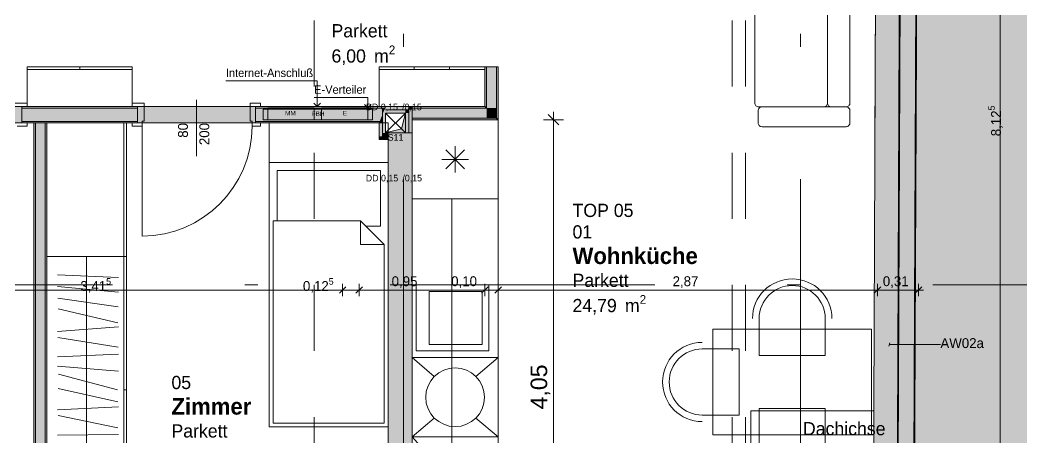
# Model space of a CAD drawing. Header units: metres. Extents: x -4 to 206, y -18 to 45.
# Drawn here: x 45.4 to 52.97, y -8.16 to -5 of the extents above; entities that cross this region are included whole.
import ezdxf

# ---------------------------------------------------------------- set-up
doc = ezdxf.new("R2010")
doc.units = ezdxf.units.M
doc.header["$MEASUREMENT"] = 0
for name, pattern in [('Achse', [0.004, 0.002, -0.001, 0, -0.001]), ('Grenzlinie', [0.008, 0.003, -0.005]), ('Punkt 1_1', [0.075, 0.025, -0.05]), ('Schnittlinie', [0.006, 0.003, -0.0015, 0, -0.0015]), ('Untersicht', [0.001, 0.0005, -0.0005])]:
    doc.linetypes.add(name, pattern=pattern)
for name, color, linetype in [('2._1.DG PP STG2_5_000 Achsraster', 7, 'Continuous'), ('2._1.DG PP STG2_5_110 Wand Aussen', 7, 'Continuous'), ('2._1.DG PP STG2_5_120 Wand Innen tragend', 7, 'Continuous'), ('2._1.DG PP STG2_5_130 Wand Innen', 7, 'Continuous'), ('2._1.DG PP STG2_5_170 Schachtwände', 7, 'Continuous'), ('2._1.DG PP STG2_5_210 Decke', 7, 'Continuous'), ('2._1.DG PP STG2_5_220 Bodenaufbau', 7, 'Continuous'), ('2._1.DG PP STG2_5_270 Deckendurchbruchsymbol', 7, 'Continuous'), ('2._1.DG PP STG2_5_310 Dachkonstruktion massiv', 7, 'Continuous'), ('2._1.DG PP STG2_5_510 Möblierung', 7, 'Continuous'), ('2._1.DG PP STG2_5_530 Küche', 7, 'Continuous'), ('2._1.DG PP STG2_5_620 Haustechnik Installation', 7, 'Continuous'), ('2._1.DG PP STG2_5_630 Elektrische Installation', 7, 'Continuous'), ('2._1.DG PP STG2_5_725 Nachbarbebauung', 7, 'Continuous'), ('2._1.DG PP STG2_5_810 Raum', 7, 'Continuous'), ('2._1.DG PP STG2_5_815 Raumbegrenzung', 7, 'Continuous'), ('2._1.DG PP STG2_5_851 Marker Schnitt', 7, 'Continuous'), ('2._1.DG PP STG2_5_870 Dokumentation allgemein', 7, 'Continuous'), ('2._1.DG PP STG2_5_915 Allgemein Beschriftung.x', 7, 'Continuous'), ('2._1.DG PP STG2_5_945 Einreichplan Beschriftung', 7, 'Continuous'), ('2._1.DG PP STG2_5_950 Polierplan Bemaßung', 7, 'Continuous'), ('2._1.DG PP STG2_5_950-1 Polierplan Bemaßung Küche', 7, 'Continuous'), ('2._1.DG PP STG2_5_Neubau_840 Baulinien', 7, 'Continuous')]:
    doc.layers.add(name, color=color, linetype=linetype)
doc.styles.add('ERSTELLTER_STIL_1', font='arial.ttf')
doc.styles.add('ERSTELLTER_STIL_2', font='')
doc.styles.add('ERSTELLTER_STIL_6', font='')
doc.styles.get('ERSTELLTER_STIL_2').set_extended_font_data('Eurostile')
doc.styles.get('ERSTELLTER_STIL_6').set_extended_font_data('Eurostile', bold=True)
doc.linetypes.add('Grenze Bundesland', pattern='A,0,[2,415_260415_PP_VA_1_5 2 St1.Shx,S=1.5873e-05,R=0,X=0,Y=0],-0.003,0', length=0.003)

msp = doc.modelspace()

# ---------------------------------------------------------------- hatches: boundary and pattern name
at = {"layer": '2._1.DG PP STG2_5_110 Wand Aussen', "linetype": 'Continuous', "lineweight": 13, "true_color": 0xff6400}
msp.add_hatch(color=30, dxfattribs=at).paths.add_polyline_path([(52.1461, -11.0837), (52.188, -1.3048), (52.0673, -1.4519), (52.0261, -11.0832)])
at = {"layer": '2._1.DG PP STG2_5_110 Wand Aussen', "linetype": 'Continuous', "lineweight": 13, "true_color": 0x3f7f02}
msp.add_hatch(color=76, dxfattribs=at).paths.add_polyline_path([(52.0211, -11.0832), (52.0623, -1.4581), (51.8814, -1.6787), (51.8411, -11.0824)])
at = {"layer": '2._1.DG PP STG2_5_110 Wand Aussen', "linetype": 'Continuous', "lineweight": 0, "true_color": 0x373737}
msp.add_hatch(color=250, dxfattribs=at).paths.add_polyline_path([(52.0261, -11.0832), (52.0673, -1.4519), (52.0623, -1.4581), (52.0211, -11.0832)])
at = {"layer": '2._1.DG PP STG2_5_120 Wand Innen tragend', "linetype": 'Continuous', "lineweight": 13, "true_color": 0x3f7f02}
msp.add_hatch(color=76, dxfattribs=at).paths.add_polyline_path([(48.365, -9.8037), (48.365, -5.8537), (48.185, -5.8537), (48.185, -9.8037)])
at = {"layer": '2._1.DG PP STG2_5_130 Wand Innen', "linetype": 'Continuous', "lineweight": 13, "true_color": 0xfb02fe}
for points in [[(48.9275, -5.6537), (48.9275, -5.3537), (48.915, -5.3537), (48.915, -5.6537)], [(49.015, -5.7412), (49.015, -5.3537), (49.0025, -5.3537), (49.0025, -5.7412)], [(45.415, -5.6662), (46.29, -5.6662), (46.29, -5.6537), (45.415, -5.6537)], [(47.18, -5.6537), (47.18, -5.6662), (48.16, -5.6662), (48.165, -5.6537)], [(48.16, -5.6662), (48.165, -5.6662), (48.165, -5.6537)], [(48.915, -5.6537), (48.365, -5.6537), (48.365, -5.6662), (48.915, -5.6662)], [(48.915, -5.6662), (48.9275, -5.6662), (48.915, -5.6537)], [(48.915, -5.6537), (48.9275, -5.6662), (48.9275, -5.6537)], [(49.0025, -5.7412), (48.365, -5.7412), (48.365, -5.7537), (49.0025, -5.7537)], [(49.0025, -5.7537), (49.015, -5.7537), (49.0025, -5.7412)], [(49.0025, -5.7412), (49.015, -5.7537), (49.015, -5.7412)], [(45.415, -5.7662), (45.415, -5.7787), (46.29, -5.7787), (46.29, -5.7662)], [(45.505, -5.7787), (45.505, -9.8037), (45.5175, -9.8037), (45.5175, -5.7787)], [(45.605, -9.8037), (45.605, -5.7787), (45.5925, -5.7787), (45.5925, -9.8037)], [(47.18, -5.7662), (47.18, -5.7787), (48.115, -5.7787), (48.12, -5.7662)], [(48.12, -5.7662), (48.115, -5.7787), (48.14, -5.7787), (48.14, -5.7662)]]:
    msp.add_hatch(color=6, dxfattribs=at).paths.add_polyline_path(points)
at = {"layer": '2._1.DG PP STG2_5_130 Wand Innen', "linetype": 'Continuous', "lineweight": 13, "true_color": 0xffaa00}
for points in [[(49.0025, -5.6662), (49.0025, -5.3537), (48.9275, -5.3537), (48.9275, -5.6662)], [(45.415, -5.7662), (46.29, -5.7662), (46.29, -5.6662), (45.415, -5.6662)], [(47.18, -5.7662), (48.12, -5.7662), (48.14, -5.7162), (48.14, -5.6662), (47.18, -5.6662)], [(48.9275, -5.6662), (48.365, -5.6662), (48.365, -5.7412), (48.9275, -5.7412)], [(48.9275, -5.7412), (49.0025, -5.7412), (48.9275, -5.6662)], [(48.9275, -5.6662), (49.0025, -5.7412), (49.0025, -5.6662)], [(48.14, -5.7662), (48.14, -5.7162), (48.12, -5.7662)], [(45.5925, -9.8037), (45.5925, -5.7787), (45.5175, -5.7787), (45.5175, -9.8037)]]:
    msp.add_hatch(color=40, dxfattribs=at).paths.add_polyline_path(points)
at = {"layer": '2._1.DG PP STG2_5_130 Wand Innen', "linetype": 'Continuous', "lineweight": 0, "true_color": 0xffffff}
for points in [[(45.415, -5.7787), (45.415, -5.6537), (44.525, -5.6537), (44.525, -5.7787)], [(46.29, -5.7787), (47.18, -5.7787), (47.18, -5.6537), (46.29, -5.6537)]]:
    msp.add_hatch(color=7, dxfattribs=at).paths.add_polyline_path(points)
at = {"layer": '2._1.DG PP STG2_5_170 Schachtwände', "linetype": 'Continuous', "lineweight": 13, "true_color": 0xfb02fe}
for points in [[(48.14, -5.7162), (48.16, -5.6662), (48.14, -5.6662)], [(48.165, -5.8537), (48.165, -5.6662), (48.16, -5.6662), (48.14, -5.7162), (48.14, -5.8537)], [(48.165, -5.6537), (48.165, -5.6787), (48.34, -5.6787), (48.34, -5.6537)], [(48.315, -5.6787), (48.165, -5.6787), (48.165, -5.7037), (48.315, -5.7037)], [(48.315, -5.7037), (48.34, -5.6787), (48.315, -5.6787)], [(48.315, -5.7037), (48.34, -5.7037), (48.34, -5.6787)], [(48.34, -5.6537), (48.34, -5.6787), (48.365, -5.6537)], [(48.34, -5.6787), (48.365, -5.6787), (48.365, -5.6537)], [(48.34, -5.6787), (48.34, -5.8537), (48.365, -5.8537), (48.365, -5.6787)], [(48.315, -5.7037), (48.315, -5.8537), (48.34, -5.8537), (48.34, -5.7037)], [(48.115, -5.7787), (48.115, -5.8787), (48.14, -5.8787), (48.14, -5.7787)], [(48.115, -5.9037), (48.14, -5.9037), (48.14, -5.8787)], [(48.14, -5.8787), (48.115, -5.8787), (48.115, -5.9037)], [(48.165, -5.8537), (48.14, -5.8787), (48.165, -5.8787)], [(48.14, -5.8537), (48.14, -5.8787), (48.165, -5.8537)], [(48.14, -5.8787), (48.14, -5.9037), (48.185, -5.9037), (48.185, -5.8787)], [(48.165, -5.8787), (48.185, -5.8787), (48.185, -5.8537), (48.165, -5.8537)]]:
    msp.add_hatch(color=6, dxfattribs=at).paths.add_polyline_path(points)
at = {"layer": '2._1.DG PP STG2_5_270 Deckendurchbruchsymbol', "linetype": 'Continuous', "lineweight": 0}
msp.add_hatch(color=8, dxfattribs=at).paths.add_polyline_path([(48.165, -5.8537), (48.315, -5.8537), (48.315, -5.7037), (48.2847, -5.8234)])
at = {"layer": '2._1.DG PP STG2_5_620 Haustechnik Installation', "linetype": 'Continuous', "lineweight": 0, "true_color": 0x3f0000}
msp.add_hatch(color=18, dxfattribs=at).paths.add_polyline_path([(48.065, -5.7537), (48.065, -5.6737), (47.24, -5.6737), (47.24, -5.7537)])
at = {"layer": '2._1.DG PP STG2_5_630 Elektrische Installation', "linetype": 'Continuous', "lineweight": 0, "true_color": 0x3f1b00}
for points in [[(47.275, -5.6637), (47.275, -5.7537), (47.625, -5.7537), (47.625, -5.6637)], [(47.68, -5.6637), (47.68, -5.7537), (48.03, -5.7537), (48.03, -5.6637)]]:
    msp.add_hatch(color=28, dxfattribs=at).paths.add_polyline_path(points)
at = {"layer": '2._1.DG PP STG2_5_725 Nachbarbebauung', "linetype": 'Continuous', "lineweight": 0, "true_color": 0x1f1f1f}
msp.add_hatch(color=250, dxfattribs=at).paths.add_polyline_path([(52.2035, 0.426), (52.1486, -11.3318), (57.2775, -10.3991), (57.2775, 1.9963), (52.214, 1.9963)])

# ---------------------------------------------------------------- linework, layer by layer
at = {"layer": '2._1.DG PP STG2_5_000 Achsraster', "color": 5, "linetype": 'Achse', "lineweight": 0, "ltscale": 1000}
for p, q in [((48.3, 1.9963), (48.3, -16.0037)), ((51.3, 1.9963), (51.3, -16.0037)), ((31.8, -7.0037), (54.3, -7.0037))]:
    msp.add_line(p, q, dxfattribs=at)
at = {"layer": '2._1.DG PP STG2_5_110 Wand Aussen', "color": 7, "linetype": 'Continuous', "lineweight": 13, "ltscale": 1000}
for p, q in [((52.1461, -11.0837), (52.188, -1.3048)), ((52.0261, -11.0832), (52.0673, -1.4519))]:
    msp.add_line(p, q, dxfattribs=at)
at = {"layer": '2._1.DG PP STG2_5_110 Wand Aussen', "color": 7, "linetype": 'Continuous', "lineweight": 18, "ltscale": 1000}
msp.add_line((52.0211, -11.0832), (52.0623, -1.4581), dxfattribs=at)
at = {"layer": '2._1.DG PP STG2_5_110 Wand Aussen', "color": 7, "linetype": 'Continuous', "lineweight": 13, "ltscale": 1000, "flags": 128}
msp.add_lwpolyline([(52.1511, -11.0837), (52.193, -1.2987)], dxfattribs=at)
at = {"layer": '2._1.DG PP STG2_5_110 Wand Aussen', "color": 7, "linetype": 'Continuous', "lineweight": 18, "ltscale": 1000, "flags": 128}
msp.add_lwpolyline([(51.8814, -1.6787), (51.8466, -9.8037)], dxfattribs=at)
at = {"layer": '2._1.DG PP STG2_5_120 Wand Innen tragend', "color": 7, "linetype": 'Continuous', "lineweight": 18, "ltscale": 1000, "flags": 128}
for points in [[(48.365, -5.8537), (48.185, -5.8537)], [(48.185, -5.8537), (48.185, -9.8037)], [(48.365, -9.8037), (48.365, -5.8537)]]:
    msp.add_lwpolyline(points, dxfattribs=at)
at = {"layer": '2._1.DG PP STG2_5_130 Wand Innen', "color": 7, "linetype": 'Continuous', "lineweight": 18, "ltscale": 1000}
for p, q in [((48.9275, -5.3537), (48.9275, -5.6662)), ((49.0025, -5.6662), (49.0025, -5.3537)), ((45.415, -5.6662), (45.415, -5.6537)), ((45.415, -5.6662), (45.415, -5.6537)), ((45.415, -5.6662), (45.415, -5.6537)), ((46.29, -5.6662), (45.415, -5.6662)), ((45.415, -5.7662), (45.415, -5.6662)), ((45.415, -5.7662), (45.415, -5.6662)), ((45.415, -5.7662), (45.415, -5.6662)), ((46.29, -5.6662), (46.29, -5.6537)), ((46.29, -5.6662), (46.29, -5.6537)), ((46.29, -5.6662), (46.29, -5.6537)), ((46.29, -5.7662), (46.29, -5.6662)), ((46.29, -5.7662), (46.29, -5.6662)), ((46.29, -5.7662), (46.29, -5.6662)), ((47.18, -5.6662), (47.18, -5.6537)), ((47.18, -5.6662), (47.18, -5.6537)), ((47.18, -5.6662), (47.18, -5.6537)), ((48.14, -5.6662), (47.18, -5.6662)), ((47.18, -5.7662), (47.18, -5.6662)), ((47.18, -5.7662), (47.18, -5.6662)), ((47.18, -5.7662), (47.18, -5.6662)), ((48.14, -5.6662), (48.14, -5.7162)), ((48.16, -5.6662), (48.14, -5.6662)), ((48.14, -5.6662), (48.14, -5.7162)), ((48.16, -5.6662), (48.14, -5.6662)), ((48.915, -5.6662), (48.365, -5.6662)), ((48.915, -5.6662), (48.9275, -5.6662)), ((48.915, -5.6662), (48.9275, -5.6662)), ((49.0025, -5.7412), (49.0025, -5.6662)), ((48.365, -5.7412), (48.9275, -5.7412)), ((48.9275, -5.7412), (49.0025, -5.7412)), ((48.9275, -5.7412), (49.0025, -5.7412)), ((45.415, -5.7662), (46.29, -5.7662)), ((45.415, -5.7787), (45.415, -5.7662)), ((45.415, -5.7787), (45.415, -5.7662)), ((45.415, -5.7787), (45.415, -5.7662)), ((45.5175, -5.7787), (45.5175, -9.8037)), ((45.5925, -9.8037), (45.5925, -5.7787)), ((46.29, -5.7787), (46.29, -5.7662)), ((46.29, -5.7787), (46.29, -5.7662)), ((46.29, -5.7787), (46.29, -5.7662)), ((47.18, -5.7662), (48.12, -5.7662)), ((47.18, -5.7787), (47.18, -5.7662)), ((47.18, -5.7787), (47.18, -5.7662)), ((47.18, -5.7787), (47.18, -5.7662))]:
    msp.add_line(p, q, dxfattribs=at)
at = {"layer": '2._1.DG PP STG2_5_130 Wand Innen', "color": 7, "linetype": 'Continuous', "lineweight": 13, "ltscale": 1000}
for p, q in [((46.735, -6.0287), (46.735, -5.6037)), ((45.455, -5.6287), (45.365, -5.6287)), ((45.415, -5.7787), (45.415, -5.6537)), ((45.415, -5.6537), (45.455, -5.6537)), ((45.455, -5.6537), (45.455, -5.6287)), ((46.25, -5.6537), (46.25, -5.6287)), ((46.25, -5.6287), (46.34, -5.6287)), ((46.29, -5.6537), (46.25, -5.6537)), ((46.29, -5.7787), (46.29, -5.6537)), ((46.34, -5.6287), (46.34, -5.7637)), ((47.14, -5.6287), (47.14, -5.7637)), ((47.22, -5.6287), (47.14, -5.6287)), ((47.18, -5.7787), (47.18, -5.6537)), ((47.18, -5.6537), (47.22, -5.6537)), ((47.22, -5.6537), (47.22, -5.6287)), ((45.38, -5.8037), (45.455, -5.8037)), ((45.455, -5.7787), (45.415, -5.7787)), ((45.455, -5.8037), (45.455, -5.7787)), ((46.25, -5.8037), (46.25, -5.7787)), ((46.25, -5.7787), (46.29, -5.7787)), ((46.325, -5.8037), (46.25, -5.8037)), ((46.34, -5.7637), (46.325, -5.7637)), ((46.325, -5.7637), (46.325, -5.8037)), ((46.325, -5.8037), (46.325, -6.6337)), ((47.14, -5.7637), (47.155, -5.7637)), ((47.155, -5.7637), (47.155, -5.8037)), ((47.155, -5.8037), (47.22, -5.8037)), ((47.22, -5.7787), (47.18, -5.7787)), ((47.22, -5.8037), (47.22, -5.7787))]:
    msp.add_line(p, q, dxfattribs=at)
at = {"layer": '2._1.DG PP STG2_5_130 Wand Innen', "color": 8, "linetype": 'Schnittlinie', "lineweight": 13, "ltscale": 1000}
for p, q in [((44.525, -5.6537), (45.415, -5.6537)), ((47.18, -5.6537), (46.29, -5.6537)), ((44.525, -5.7787), (45.415, -5.7787)), ((47.18, -5.7787), (46.29, -5.7787))]:
    msp.add_line(p, q, dxfattribs=at)
at = {"layer": '2._1.DG PP STG2_5_130 Wand Innen', "color": 7, "linetype": 'Continuous', "lineweight": 18, "ltscale": 1000, "flags": 128}
for points in [[(48.9275, -5.3537), (48.915, -5.3537)], [(48.915, -5.3537), (48.915, -5.6537)], [(49.0025, -5.3537), (48.9275, -5.3537)], [(49.015, -5.3537), (49.0025, -5.3537)], [(49.015, -5.7537), (49.015, -5.3537)], [(46.29, -5.6537), (45.415, -5.6537)], [(48.165, -5.6537), (47.18, -5.6537)], [(48.915, -5.6537), (48.365, -5.6537)], [(48.365, -5.6662), (48.365, -5.6537)], [(48.365, -5.7412), (48.365, -5.6662)], [(48.365, -5.7537), (48.365, -5.7412)], [(48.365, -5.7537), (49.0025, -5.7537)], [(49.015, -5.7537), (49.0025, -5.7537)], [(45.415, -5.7787), (46.29, -5.7787)], [(45.605, -5.7787), (45.505, -5.7787)], [(45.505, -5.7787), (45.505, -9.8037)], [(45.605, -9.8037), (45.605, -5.7787)], [(47.18, -5.7787), (48.115, -5.7787)]]:
    msp.add_lwpolyline(points, dxfattribs=at)
at = {"layer": '2._1.DG PP STG2_5_130 Wand Innen', "color": 7, "linetype": 'Continuous', "lineweight": 13, "ltscale": 1000}
msp.add_arc((46.325, -5.8037), 0.83, 270, 0, dxfattribs=at)
at = {"layer": '2._1.DG PP STG2_5_170 Schachtwände', "color": 7, "linetype": 'Continuous', "lineweight": 18, "ltscale": 1000}
for p, q in [((48.165, -5.6662), (48.16, -5.6662)), ((48.165, -5.6662), (48.16, -5.6662)), ((48.315, -5.6787), (48.165, -5.6787)), ((48.34, -5.6787), (48.315, -5.6787)), ((48.34, -5.7037), (48.34, -5.6787)), ((48.14, -5.7662), (48.14, -5.7162)), ((48.14, -5.7662), (48.14, -5.7162)), ((48.34, -5.8537), (48.34, -5.7037)), ((48.14, -5.7787), (48.115, -5.7787)), ((48.14, -5.7787), (48.115, -5.7787)), ((48.14, -5.7662), (48.12, -5.7662)), ((48.14, -5.7787), (48.14, -5.7662)), ((48.14, -5.7787), (48.14, -5.7662)), ((48.14, -5.7787), (48.14, -5.8537)), ((48.14, -5.8537), (48.14, -5.8787)), ((48.14, -5.8787), (48.165, -5.8787)), ((48.165, -5.8787), (48.185, -5.8787))]:
    msp.add_line(p, q, dxfattribs=at)
at = {"layer": '2._1.DG PP STG2_5_170 Schachtwände', "color": 7, "linetype": 'Continuous', "lineweight": 18, "ltscale": 1000, "flags": 128}
for points in [[(48.34, -5.6537), (48.165, -5.6537)], [(48.365, -5.6537), (48.34, -5.6537)], [(48.365, -5.8537), (48.365, -5.6537)], [(48.165, -5.8537), (48.165, -5.7037)], [(48.165, -5.7037), (48.315, -5.7037)], [(48.315, -5.7037), (48.315, -5.8537)], [(48.115, -5.7787), (48.115, -5.9037)], [(48.115, -5.9037), (48.14, -5.9037)], [(48.14, -5.9037), (48.185, -5.9037)], [(48.185, -5.8537), (48.165, -5.8537)], [(48.185, -5.8787), (48.185, -5.8537)], [(48.185, -5.9037), (48.185, -5.8787)], [(48.34, -5.8537), (48.315, -5.8537)], [(48.365, -5.8537), (48.34, -5.8537)]]:
    msp.add_lwpolyline(points, dxfattribs=at)
at = {"layer": '2._1.DG PP STG2_5_210 Decke', "color": 7, "linetype": 'Continuous', "lineweight": 13, "ltscale": 1000, "true_color": 0xf4f4f4, "flags": 128}
msp.add_lwpolyline([(33.485, -1.9936), (33.4967, -11.3837), (42.835, -11.3837), (42.835, -10.8837), (45.685, -10.8837), (45.685, -9.9837), (52.0258, -9.9837), (52.06, -1.993), (52.0632, -1.4987), (45.765, -1.4987), (45.765, -3.9237), (43.155, -3.9237), (43.155, -5.8737), (41.175, -5.8737), (41.175, -3.9237), (38.605, -3.9237), (38.605, -1.4987), (33.485, -1.4987)], close=True, dxfattribs=at)
at = {"layer": '2._1.DG PP STG2_5_220 Bodenaufbau', "color": 7, "linetype": 'Continuous', "lineweight": 13, "ltscale": 1000, "true_color": 0xf4f4f4, "flags": 128}
msp.add_lwpolyline([(38.425, -1.6787), (33.6646, -1.6787), (33.6765, -11.2037), (42.655, -11.2037), (42.655, -10.7037), (45.505, -10.7037), (45.505, -9.8037), (51.8466, -9.8037), (51.8814, -1.6787), (45.945, -1.6787), (45.945, -4.1037), (43.335, -4.1037), (43.335, -6.0537), (40.995, -6.0537), (40.995, -4.1037), (38.425, -4.1037)], close=True, dxfattribs=at)
at = {"layer": '2._1.DG PP STG2_5_270 Deckendurchbruchsymbol', "color": 7, "linetype": 'Punkt 1_1', "lineweight": 13, "ltscale": 1000}
for p, q in [((48.165, -5.8537), (48.315, -5.7037)), ((48.165, -5.7037), (48.315, -5.8537))]:
    msp.add_line(p, q, dxfattribs=at)
at = {"layer": '2._1.DG PP STG2_5_270 Deckendurchbruchsymbol', "color": 7, "linetype": 'Continuous', "lineweight": 13, "ltscale": 1000, "flags": 128}
for points in [[(48.2847, -5.8234), (48.315, -5.7037), (48.165, -5.7037), (48.165, -5.8537)], [(48.165, -5.8537), (48.315, -5.8537), (48.315, -5.7037), (48.2847, -5.8234)]]:
    msp.add_lwpolyline(points, close=True, dxfattribs=at)
at = {"layer": '2._1.DG PP STG2_5_270 Deckendurchbruchsymbol', "color": 7, "linetype": 'Punkt 1_1', "lineweight": 13, "ltscale": 1000, "flags": 128}
msp.add_lwpolyline([(48.315, -5.8537), (48.315, -5.7037), (48.165, -5.7037), (48.165, -5.8537)], close=True, dxfattribs=at)
at = {"layer": '2._1.DG PP STG2_5_310 Dachkonstruktion massiv', "color": 8, "linetype": 'Schnittlinie', "lineweight": 13, "ltscale": 1000, "flags": 128}
msp.add_lwpolyline([(51.8535, -7.9559), (50.925, -7.9559), (50.925, -8.7049)], dxfattribs=at)
at = {"layer": '2._1.DG PP STG2_5_510 Möblierung', "color": 8, "linetype": 'Continuous', "lineweight": 13, "ltscale": 1000, "true_color": 0x7e7f7f}
for p, q in [((45.455, -5.3537), (45.455, -5.3737)), ((45.455, -5.3737), (46.25, -5.3737)), ((45.8525, -5.3537), (45.8525, -5.3737)), ((48.115, -5.3537), (48.115, -5.3737)), ((48.115, -5.3737), (48.915, -5.3737)), ((48.3817, -5.3537), (48.3817, -5.3737)), ((48.6484, -5.3537), (48.6484, -5.3737)), ((51.4748, -5.6565), (51.5048, -5.6565)), ((51.5048, -5.6565), (51.5348, -5.6565)), ((46.185, -5.7787), (46.185, -8.8059)), ((46.205, -5.7787), (46.185, -5.7787)), ((48.185, -6.0787), (47.285, -6.0787)), ((47.285, -6.0787), (47.285, -8.0787)), ((48.185, -8.0787), (48.185, -6.0787)), ((47.975, -6.5187), (47.975, -6.6987)), ((48.155, -6.6987), (47.975, -6.6987)), ((46.205, -6.7878), (45.605, -6.7878)), ((45.905, -6.7878), (45.905, -8.8059)), ((46.205, -6.7878), (46.185, -6.7878)), ((46.1456, -6.9488), (45.6844, -6.9268)), ((46.1449, -7.0595), (45.6852, -7.016)), ((46.1436, -7.1704), (45.6865, -7.1051)), ((46.1399, -7.2902), (45.6902, -7.1853)), ((46.1453, -7.3206), (45.6848, -7.355)), ((46.1429, -7.4751), (45.6872, -7.4004)), ((46.1457, -7.5276), (45.6844, -7.5479)), ((46.1451, -7.6567), (45.6849, -7.6188)), ((46.138, -7.7975), (45.692, -7.678)), ((46.1402, -7.8885), (45.6898, -7.787)), ((46.205, -7.7968), (46.185, -7.7968)), ((46.1456, -7.926), (45.6845, -7.9496)), ((46.1411, -8.0845), (45.6889, -7.991)), ((47.285, -8.0787), (48.185, -8.0787)), ((46.1459, -8.1362), (45.6842, -8.1393))]:
    msp.add_line(p, q, dxfattribs=at)
at = {"layer": '2._1.DG PP STG2_5_510 Möblierung', "color": 8, "linetype": 'Continuous', "lineweight": 13, "ltscale": 1000, "true_color": 0x7e7f7f, "flags": 128}
for points in [[(50.9848, -4.2565, 0.414214), (50.9548, -4.2865), (50.9548, -5.6265, 0.414214), (50.9848, -5.6565), (51.4748, -5.6565, 0.414214), (51.5048, -5.6265), (51.5048, -4.2865, 0.414214), (51.4748, -4.2565)], [(51.5348, -4.2565, 0.414214), (51.5048, -4.2865), (51.5048, -5.6265, 0.414214), (51.5348, -5.6565), (51.6448, -5.6565, 0.414214), (51.6748, -5.6265), (51.6748, -4.2865, 0.414214), (51.6448, -4.2565)], [(51.0098, -5.6565, 0.414214), (50.9798, -5.6865), (50.9798, -5.7765, 0.414214), (51.0098, -5.8065), (51.6448, -5.8065, 0.414214), (51.6748, -5.7765), (51.6748, -5.6865, 0.414214), (51.6448, -5.6565)], [(51.488, -7.5382), (50.988, -7.5382), (50.988, -7.2582, -1), (51.488, -7.2582)], [(50.838, -7.9882), (50.838, -7.4882), (50.558, -7.4882, 1), (50.558, -7.9882)], [(51.488, -7.9382), (50.988, -7.9382), (50.988, -8.2182, 1), (51.488, -8.2182)]]:
    msp.add_lwpolyline(points, format="xyb", close=True, dxfattribs=at)
for points in [[(45.455, -5.3537), (46.25, -5.3537), (46.25, -5.6537), (45.455, -5.6537)], [(48.115, -5.3537), (48.915, -5.3537), (48.915, -5.6537), (48.115, -5.6537)], [(46.205, -5.7787), (46.205, -8.8059), (45.605, -8.8059), (45.605, -5.7787)], [(48.185, -6.0787), (47.285, -6.0787), (47.285, -5.7787), (48.185, -5.7787)], [(47.975, -6.5187), (48.015, -6.5587), (48.125, -6.5587), (48.125, -6.1387), (47.345, -6.1387), (47.345, -6.5187)], [(47.315, -8.0487), (48.155, -8.0487), (48.155, -6.6987), (47.975, -6.5187), (47.315, -6.5187)], [(50.638, -8.1382), (51.838, -8.1382), (51.838, -7.3382), (50.638, -7.3382)]]:
    msp.add_lwpolyline(points, close=True, dxfattribs=at)
at = {"layer": '2._1.DG PP STG2_5_510 Möblierung', "color": 8, "linetype": 'Continuous', "lineweight": 13, "ltscale": 1000, "true_color": 0x7e7f7f}
for centre, start, end in [((51.238, -7.2582), 0, 180), ((50.558, -7.7382), 90, 270)]:
    msp.add_arc(centre, 0.3, start, end, dxfattribs=at)
at = {"layer": '2._1.DG PP STG2_5_530 Küche', "color": 150, "linetype": 'Continuous', "lineweight": 13, "ltscale": 1000, "true_color": 0x0f7ffe}
for p, q in [((48.69, -5.9537), (48.69, -6.1537)), ((48.79, -6.0537), (48.59, -6.0537)), ((48.7607, -5.983), (48.6193, -6.1244)), ((48.7607, -6.1244), (48.6193, -5.983)), ((48.495, -7.4537), (48.495, -7.0537)), ((48.495, -7.0537), (48.895, -7.0537)), ((48.895, -7.0537), (48.895, -7.4537)), ((48.895, -7.4537), (48.495, -7.4537)), ((48.5329, -7.6966), (48.365, -7.5537)), ((48.8472, -7.6966), (49.015, -7.5537)), ((48.5329, -8.0108), (48.365, -8.1537)), ((48.8472, -8.0108), (49.015, -8.1537)), ((48.69, -8.5137), (48.365, -8.1537))]:
    msp.add_line(p, q, dxfattribs=at)
at = {"layer": '2._1.DG PP STG2_5_530 Küche', "color": 150, "linetype": 'Punkt 1_1', "lineweight": 13, "ltscale": 1000, "true_color": 0x0f7ffe}
for p, q in [((48.365, -9.8037), (48.365, -6.3537)), ((48.365, -6.3537), (48.665, -6.3537)), ((48.665, -6.3537), (48.665, -9.8037))]:
    msp.add_line(p, q, dxfattribs=at)
at = {"layer": '2._1.DG PP STG2_5_530 Küche', "color": 150, "linetype": 'Continuous', "lineweight": 13, "ltscale": 1000, "true_color": 0x0f7ffe, "flags": 128}
for points in [[(49.015, -5.7537), (49.015, -6.3537), (48.365, -6.3537), (48.365, -5.7537)], [(48.365, -9.8037), (48.365, -6.3537), (49.015, -6.3537), (49.015, -9.8037)], [(48.945, -7.0037), (48.945, -7.5037), (48.395, -7.5037), (48.395, -7.0037)], [(49.015, -7.5537), (49.015, -8.1537), (48.365, -8.1537), (48.365, -7.5537)], [(49.015, -8.1537), (49.015, -8.7537), (48.365, -8.7537), (48.365, -8.1537)]]:
    msp.add_lwpolyline(points, close=True, dxfattribs=at)
at = {"layer": '2._1.DG PP STG2_5_530 Küche', "color": 150, "linetype": 'Continuous', "lineweight": 13, "ltscale": 1000, "true_color": 0x0f7ffe}
msp.add_circle((48.69, -7.8537), 0.2222, dxfattribs=at)
at = {"layer": '2._1.DG PP STG2_5_620 Haustechnik Installation', "color": 7, "linetype": 'Grenzlinie', "lineweight": 13, "ltscale": 1000}
for p, q in [((47.24, -5.7537), (47.24, -5.6737)), ((47.24, -5.6737), (48.065, -5.6737)), ((48.065, -5.6737), (48.065, -5.7537)), ((48.065, -5.7537), (47.24, -5.7537))]:
    msp.add_line(p, q, dxfattribs=at)
at = {"layer": '2._1.DG PP STG2_5_630 Elektrische Installation', "color": 7, "linetype": 'Grenzlinie', "lineweight": 13, "ltscale": 1000, "flags": 128}
for points in [[(47.275, -5.6637), (47.275, -5.7537), (47.625, -5.7537), (47.625, -5.6637)], [(47.68, -5.6637), (47.68, -5.7537), (48.03, -5.7537), (48.03, -5.6637)]]:
    msp.add_lwpolyline(points, close=True, dxfattribs=at)
at = {"layer": '2._1.DG PP STG2_5_725 Nachbarbebauung', "color": 8, "linetype": 'Continuous', "lineweight": 13, "ltscale": 1000, "flags": 128}
msp.add_lwpolyline([(52.214, 1.9963), (52.2035, 0.426), (52.1486, -11.3318), (57.2775, -10.3991)], dxfattribs=at)
at = {"layer": '2._1.DG PP STG2_5_815 Raumbegrenzung', "color": 8, "linetype": 'Schnittlinie', "lineweight": 13, "ltscale": 1000, "flags": 128}
msp.add_lwpolyline([(49.015, -4.4265), (49.015, -2.0565), (51.8798, -2.0565), (51.8466, -9.8037), (48.365, -9.8037), (48.365, -5.7537), (49.015, -5.7537), (49.015, -5.3537), (48.915, -5.3537), (48.915, -4.4265)], close=True, dxfattribs=at)
at = {"layer": '2._1.DG PP STG2_5_851 Marker Schnitt', "color": 7, "linetype": 'Untersicht', "lineweight": 13, "ltscale": 1000}
for p, q in [((47.625, 1.9963), (47.625, -15.6487)), ((50.7851, 1.9963), (50.7851, -15.6487)), ((50.8851, 1.9963), (50.8851, -15.7421))]:
    msp.add_line(p, q, dxfattribs=at)
at = {"layer": '2._1.DG PP STG2_5_915 Allgemein Beschriftung.x', "color": 7, "linetype": 'Continuous', "lineweight": 13, "ltscale": 1000}
for p, q in [((51.9761, -7.4416), (51.9694, -7.4666)), ((51.9727, -7.4541), (52.2637, -7.4541)), ((52.2637, -7.4541), (52.3583, -7.4541))]:
    msp.add_line(p, q, dxfattribs=at)
at = {"layer": '2._1.DG PP STG2_5_945 Einreichplan Beschriftung', "color": 92, "linetype": 'Continuous', "lineweight": 13, "ltscale": 1000}
for p, q in [((47.6475, -5.4585), (46.957, -5.4585)), ((47.6475, -5.6537), (47.6475, -5.4585)), ((48.03, -5.5851), (47.6242, -5.5851)), ((48.03, -5.6637), (48.03, -5.5851)), ((47.6475, -5.6537), (47.6225, -5.6287)), ((47.6475, -5.6537), (47.6725, -5.6287)), ((48.03, -5.6637), (48.005, -5.6387)), ((48.03, -5.6637), (48.055, -5.6387))]:
    msp.add_line(p, q, dxfattribs=at)
at = {"layer": '2._1.DG PP STG2_5_950 Polierplan Bemaßung', "color": 7, "linetype": 'Continuous', "lineweight": 13, "ltscale": 1000}
for p, q in [((52.809, -9.8037), (52.809, -1.6787)), ((44.425, -7.0423), (47.84, -7.0423)), ((47.865, -7.0173), (47.815, -7.0673)), ((47.84, -7.0892), (47.84, -6.9955)), ((47.84, -7.0423), (47.965, -7.0423)), ((47.99, -7.0173), (47.94, -7.0673)), ((47.965, -7.0892), (47.965, -6.9955)), ((47.965, -7.0423), (48.915, -7.0423)), ((48.94, -7.0173), (48.89, -7.0673)), ((48.915, -7.0892), (48.915, -6.9955)), ((48.915, -7.0423), (49.015, -7.0423)), ((49.04, -7.0173), (48.99, -7.0673)), ((49.015, -7.0892), (49.015, -6.9955)), ((49.015, -7.0423), (51.8827, -7.0423)), ((51.9077, -7.0173), (51.8577, -7.0673)), ((51.8827, -7.0892), (51.8827, -6.9955)), ((51.8827, -7.0423), (52.193, -7.0423)), ((52.168, -7.0673), (52.218, -7.0173)), ((52.193, -7.0892), (52.193, -6.9955)), ((52.193, -7.0423), (52.2305, -7.0423))]:
    msp.add_line(p, q, dxfattribs=at)
at = {"layer": '2._1.DG PP STG2_5_950-1 Polierplan Bemaßung Küche', "color": 150, "linetype": 'Continuous', "lineweight": 13, "ltscale": 1000, "true_color": 0x0f7ffe}
for p, q in [((49.5091, -5.7537), (49.3591, -5.7537)), ((49.4741, -5.7937), (49.3941, -5.7137)), ((49.4341, -5.7537), (49.4341, -5.6937)), ((49.4341, -9.8037), (49.4341, -5.7537))]:
    msp.add_line(p, q, dxfattribs=at)
at = {"layer": '2._1.DG PP STG2_5_Neubau_840 Baulinien', "color": 76, "linetype": 'Grenze Bundesland', "lineweight": 13, "ltscale": 1000, "true_color": 0x3f7f02, "flags": 128}
msp.add_lwpolyline([(52.214, 1.9963), (52.2035, 0.426), (52.1486, -11.3318), (33.3665, -14.0306), (33.3591, 1.9963)], dxfattribs=at)

# ---------------------------------------------------------------- texts
at = {"layer": '2._1.DG PP STG2_5_130 Wand Innen', "color": 7, "linetype": 'Continuous', "lineweight": 13, "char_height": 0.075, "attachment_point": 9, "rotation": 90, "style": 'ERSTELLTER_STIL_2'}
for s, insert in [('\\A1;{\\pqr;\\pt0;\\fEurostile|b0|i0|c0|p0;\\W1.000000;80}', (46.6714, -5.7787)), ('\\A1;{\\pqr;\\pt0;\\fEurostile|b0|i0|c0|p0;\\W1.000000;200}', (46.833, -5.7787))]:
    msp.add_mtext(s, dxfattribs=dict(at, insert=insert))
at = {"layer": '2._1.DG PP STG2_5_270 Deckendurchbruchsymbol', "color": 1, "linetype": 'Continuous', "lineweight": 0, "char_height": 0.05, "style": 'ERSTELLTER_STIL_2'}
for s, insert, attachment_point in [('\\A1;{\\pqc;\\pt0;\\fEurostile|b0|i0|c0|p0;\\W1.000000;BD 0,15\\fEurostile|b0|i0|c0|p0;\\W1.000000;\\A1{\\H.66x;\\S^  ;}\\fEurostile|b0|i0|c0|p0;\\W1.000000; /0,15\\fEurostile|b0|i0|c0|p0;\\W1.000000;\\A1{\\H.66x;\\S^  ;}\\fEurostile|b0|i0|c0|p0;\\W1.000000;\\fEurostile|b0|i0|c0|p0;\\W1.000000;\\A1{\\H.66x;\\S^  ;}}', (48.24, -5.6968), 8), ('\\A1;{\\pqc;\\pt0;\\fEurostile|b0|i0|c0|p0;\\W1.000000;S11}', (48.24, -5.8626), 2), ('\\A1;{\\pqc;\\pt0;\\fEurostile|b0|i0|c0|p0;\\W1.000000;S11}', (48.24, -5.8626), 2), ('\\A1;{\\pqc;\\pt0;\\fEurostile|b0|i0|c0|p0;\\W1.000000;DD 0,15\\fEurostile|b0|i0|c0|p0;\\W1.000000;\\A1{\\H.66x;\\S^  ;}\\fEurostile|b0|i0|c0|p0;\\W1.000000; /0,15\\fEurostile|b0|i0|c0|p0;\\W1.000000;\\A1{\\H.66x;\\S^  ;}\\fEurostile|b0|i0|c0|p0;\\W1.000000;\\fEurostile|b0|i0|c0|p0;\\W1.000000;\\A1{\\H.66x;\\S^  ;}}', (48.24, -6.2354), 8)]:
    msp.add_mtext(s, dxfattribs=dict(at, insert=insert, attachment_point=attachment_point))
at = {"layer": '2._1.DG PP STG2_5_620 Haustechnik Installation', "color": 7, "linetype": 'Continuous', "lineweight": 13, "insert": (47.606, -5.7093), "char_height": 0.035, "attachment_point": 4, "style": 'ERSTELLTER_STIL_2'}
msp.add_mtext('\\A1;{\\pql;\\fEurostile|b0|i0|c0|p0;\\W1.000000;FBH}', dxfattribs=at)
at = {"layer": '2._1.DG PP STG2_5_630 Elektrische Installation', "color": 7, "linetype": 'Continuous', "lineweight": 13, "char_height": 0.035, "attachment_point": 4, "style": 'ERSTELLTER_STIL_2'}
for s, insert in [('\\A1;{\\pql;\\fEurostile|b0|i0|c0|p0;\\W1.000000;MM}', (47.405, -5.7043)), ('\\A1;{\\pql;\\fEurostile|b0|i0|c0|p0;\\W1.000000;E}', (47.8413, -5.7043))]:
    msp.add_mtext(s, dxfattribs=dict(at, insert=insert))
at = {"layer": '2._1.DG PP STG2_5_810 Raum', "color": 7, "linetype": 'Continuous', "lineweight": 13, "attachment_point": 1}
for s, insert, char_height, style in [('\\A1;{\\pql;\\pt0;\\fEurostile|b0|i0|c0|p0;\\W1.000000;Parkett}', (47.7554, -5.0309), 0.1, 'ERSTELLTER_STIL_2'), ('\\A1;{\\pql;\\pt0,0.05;\\fEurostile|b0|i0|c0|p0;\\W1.000000;6,00\\fEurostile|b0|i0|c0|p0;\\W1.000000;\\A1{\\H.66x;\\S^  ;}\\fEurostile|b0|i0|c0|p0;\\W1.000000; m\\fEurostile|b0|i0|c0|p0;\\W1.000000;\\A1{\\H.66x;\\S2^  ;}}', (47.7554, -5.1924), 0.1, 'ERSTELLTER_STIL_2'), ('\\A1;{\\pql;\\pt0;\\fEurostile|b0|i0|c0|p0;\\W1.000000;TOP 05}', (49.5774, -6.39), 0.1, 'ERSTELLTER_STIL_2'), ('\\A1;{\\pql;\\pt0;\\fEurostile|b0|i0|c0|p0;\\W1.000000;01}', (49.5774, -6.5525), 0.1, 'ERSTELLTER_STIL_2'), ('\\A1;{\\pql;\\pt0;\\fEurostile|b1|i0|c0|p0;\\W1.000000;Wohnküche}', (49.5774, -6.7207), 0.125, 'ERSTELLTER_STIL_6'), ('\\A1;{\\pql;\\pt0;\\fEurostile|b0|i0|c0|p0;\\W1.000000;Parkett}', (49.5774, -6.9191), 0.1, 'ERSTELLTER_STIL_2'), ('\\A1;{\\pql;\\pt0,0.05;\\fEurostile|b0|i0|c0|p0;\\W1.000000;24,79\\fEurostile|b0|i0|c0|p0;\\W1.000000;\\A1{\\H.66x;\\S^  ;}\\fEurostile|b0|i0|c0|p0;\\W1.000000; m\\fEurostile|b0|i0|c0|p0;\\W1.000000;\\A1{\\H.66x;\\S2^  ;}}', (49.5774, -7.0806), 0.1, 'ERSTELLTER_STIL_2'), ('\\A1;{\\pql;\\pt0;\\fEurostile|b0|i0|c0|p0;\\W1.000000;05}', (46.5457, -7.6919), 0.1, 'ERSTELLTER_STIL_2'), ('\\A1;{\\pql;\\pt0;\\fEurostile|b1|i0|c0|p0;\\W1.000000;Zimmer}', (46.5457, -7.8601), 0.125, 'ERSTELLTER_STIL_6'), ('\\A1;{\\pql;\\pt0;\\fEurostile|b0|i0|c0|p0;\\W1.000000;Parkett}', (46.5457, -8.0585), 0.1, 'ERSTELLTER_STIL_2')]:
    msp.add_mtext(s, dxfattribs=dict(at, insert=insert, char_height=char_height, style=style))
at = {"layer": '2._1.DG PP STG2_5_870 Dokumentation allgemein', "color": 7, "linetype": 'Continuous', "lineweight": 13, "insert": (51.3191, -8.0917), "char_height": 0.1, "attachment_point": 4, "style": 'ERSTELLTER_STIL_2'}
msp.add_mtext('\\A1;{\\pql;\\fEurostile|b0|i0|c0|p0;\\W1.000000;Dachichse}', dxfattribs=at)
at = {"layer": '2._1.DG PP STG2_5_915 Allgemein Beschriftung.x', "color": 7, "linetype": 'Continuous', "lineweight": 13, "insert": (52.3583, -7.4447), "char_height": 0.075, "attachment_point": 4, "style": 'ERSTELLTER_STIL_2'}
msp.add_mtext('\\A1;{\\pql;\\fEurostile|b0|i0|c0|p0;\\W1.000000;AW02a}', dxfattribs=at)
at = {"layer": '2._1.DG PP STG2_5_945 Einreichplan Beschriftung', "color": 92, "linetype": 'Continuous', "lineweight": 13, "char_height": 0.0625, "attachment_point": 7, "style": 'ERSTELLTER_STIL_2'}
for s, insert in [('\\A1;{\\pql;\\fEurostile|b0|i0|c0|p0;\\W1.000000;Internet-Anschluß}', (46.957, -5.4318)), ('\\A1;{\\pql;\\fEurostile|b0|i0|c0|p0;\\W1.000000;E-\\fEurostile|b0|i0|c0|p0;\\W1.000000;Verteiler}', (47.6242, -5.5584))]:
    msp.add_mtext(s, dxfattribs=dict(at, insert=insert))
at = {"layer": '2._1.DG PP STG2_5_950 Polierplan Bemaßung', "color": 7, "linetype": 'Continuous', "lineweight": 13, "insert": (52.8382, -5.8789), "char_height": 0.075, "attachment_point": 7, "rotation": 90, "style": 'ERSTELLTER_STIL_2'}
msp.add_mtext('\\A1;{\\pql;\\fEurostile|b0|i0|c0|p0;\\W1.000000;8,12\\fEurostile|b0|i0|c0|p0;\\W1.000000;\\A1{\\H.66x;\\S5^  ;}}', dxfattribs=at)
at = {"layer": '2._1.DG PP STG2_5_950 Polierplan Bemaßung', "color": 7, "linetype": 'Continuous', "lineweight": 13, "char_height": 0.075, "attachment_point": 7, "style": 'ERSTELLTER_STIL_2'}
for s, insert in [('\\A1;{\\pql;\\fEurostile|b0|i0|c0|p0;\\W1.000000;3,41\\fEurostile|b0|i0|c0|p0;\\W1.000000;\\A1{\\H.66x;\\S5^  ;}}', (45.8572, -7.0715)), ('\\A1;{\\pql;\\fEurostile|b0|i0|c0|p0;\\W1.000000;0,12\\fEurostile|b0|i0|c0|p0;\\W1.000000;\\A1{\\H.66x;\\S5^  ;}}', (47.5397, -7.0715))]:
    msp.add_mtext(s, dxfattribs=dict(at, insert=insert))
at = {"layer": '2._1.DG PP STG2_5_950 Polierplan Bemaßung', "color": 7, "linetype": 'Continuous', "lineweight": 13, "char_height": 0.075, "width": 0.22978, "attachment_point": 7, "style": 'ERSTELLTER_STIL_2'}
for s, insert in [('\\A1;{\\pql;\\fEurostile|b0|i0|c0|p0;\\W1.000000;0,95}', (48.2102, -7.0273)), ('\\A1;{\\pql;\\fEurostile|b0|i0|c0|p0;\\W1.000000;0,10}', (48.6602, -7.0273)), ('\\A1;{\\pql;\\fEurostile|b0|i0|c0|p0;\\W1.000000;2,87}', (50.334, -7.0273)), ('\\A1;{\\pql;\\fEurostile|b0|i0|c0|p0;\\W1.000000;0,31}', (51.923, -7.0273))]:
    msp.add_mtext(s, dxfattribs=dict(at, insert=insert))
at = {"layer": '2._1.DG PP STG2_5_950-1 Polierplan Bemaßung Küche', "color": 150, "linetype": 'Continuous', "lineweight": 13, "true_color": 0x0f7ffe, "insert": (49.4091, -7.9455), "char_height": 0.125, "width": 0.33365, "attachment_point": 7, "rotation": 90, "style": 'ERSTELLTER_STIL_1'}
msp.add_mtext('\\A1;{\\pql;\\fArial|b0|i0|c0|p0;\\W1.000000;4,05}', dxfattribs=at)

doc.saveas('drawing.dxf')
